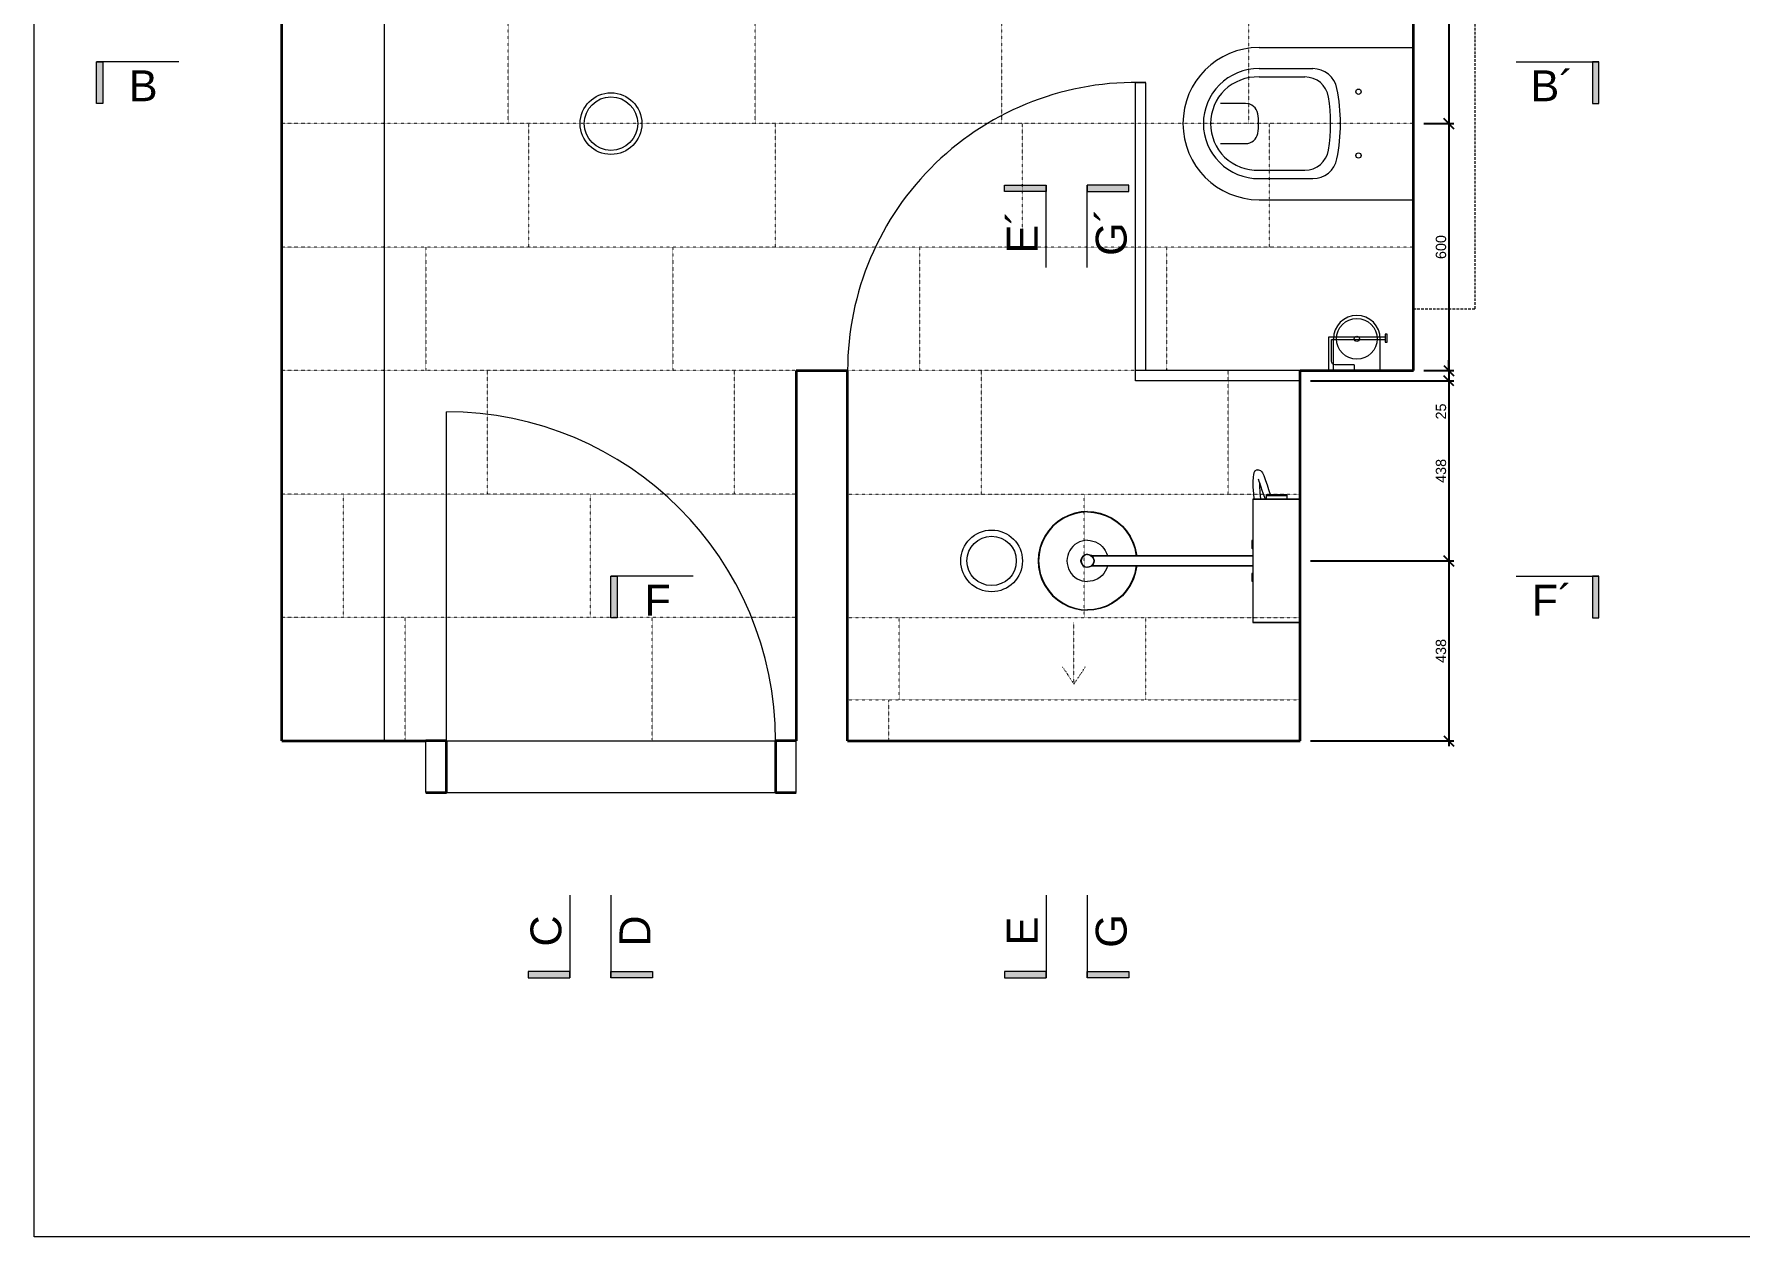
# Model space of a CAD drawing. Header units: millimetres. Extents: x 3767 to 22479, y 1034 to 12216.
# Drawn here: x 12050 to 16195, y 1034 to 3957 of the extents above; entities that cross this region are included whole.
import ezdxf
from ezdxf.enums import TextEntityAlignment as Align

# ---------------------------------------------------------------- set-up
doc = ezdxf.new("R2010")
doc.units = ezdxf.units.MM
doc.linetypes.add('TEČKOVANÁX2', pattern=[0.5, 0, -0.5])
doc.linetypes.add('ČÁRKOVANÁ2', pattern=[9.525, 6.35, -3.175])
for name, color, linetype, lineweight in [('3', 7, 'ČÁRKOVANÁ2', 0), ('dim', 4, 'Continuous', 0), ('door', 36, 'Continuous', 0), ('elevation', 7, 'Continuous', 13), ('equipments', 137, 'Continuous', 13), ('light', 30, 'Continuous', 0), ('note', 2, 'Continuous', 0), ('sanitary', 4, 'Continuous', 13), ('section', 5, 'Continuous', 35), ('tile', 177, 'TEČKOVANÁX2', 0)]:
    doc.layers.add(name, color=color, linetype=linetype, lineweight=lineweight)
doc.styles.add('ARIAL', font='arial.ttf')
doc.dimstyles.new('25', dxfattribs={"dimtxt": 25, "dimasz": 25, "dimexe": 12.5, "dimexo": 25, "dimgap": 6.25, "dimtad": 1, "dimdec": 0, "dimdsep": 46, "dimlunit": 6, "dimtxsty": 'ARIAL', "dimblk": 'OBLIQUE', "dimcen": 25, "dimdle": 12.5, "dimclrd": 256, "dimclre": 256, "dimclrt": 2, "dimadec": 0, "dimazin": 0, "dimtfac": 1, "dimtdec": 0, "dimtmove": 0, "dimatfit": 1, "dimldrblk": 'DOTSMALL', "dimfxl": 1, "dimtvp": 1, "dimtolj": 1, "dimtzin": 0, "dimarcsym": 0})

# ---------------------------------------------------------------- blocks, each defined once
blk = doc.blocks.new('A$C531B5C68')
at = {"layer": 'equipments'}
for p, q in [((-185, 0), (185, 0)), ((-185, -375), (-185, 0)), ((185, -375), (185, 0)), ((-133.6, -375), (-133.6, -244.7)), ((133.6, -375), (133.6, -244.7)), ((-113.4, -375), (-113.4, -263.7)), ((113.4, -375), (113.4, -263.7)), ((-48.8, -407.8), (-48.8, -469.1)), ((48.4, -469.1), (48.4, -407.8))]:
    blk.add_line(p, q, dxfattribs=at)
for centre in [(-77.5, -133.4), (77.5, -133.4)]:
    blk.add_circle(centre, 6.53, dxfattribs=at)
for centre, radius, start, end in [((-73.6, -244.7), 60, 101.3643, 180), ((-55.4, -263.7), 58, 99.1959, 180), ((0, -610.7), 433.4, 78.6357, 101.3643), ((0, -606.1), 404.9, 80.8017, 99.1959), ((55.4, -263.7), 58, 0, 80.8017), ((73.6, -244.7), 60, 0, 78.6357), ((0, -375), 185, 180, 0), ((0.6, -376.1), 134.2, 179.5225, 225.2088), ((6.2, -377.6), 119.7, 178.7784, 222.8738), ((-18.8, -407.8), 30, 100.298, 180), ((-0.2, -510), 133.9, 79.702, 100.298), ((18.4, -407.8), 30, 0, 79.702), ((-6.2, -377.6), 119.7, 317.1262, 1.2216), ((-0.6, -376.1), 134.2, 314.7912, 0.4775), ((0, -377.8), 132.6, 224.8806, 315.1194), ((0, -377.8), 115, 224.8806, 315.1194)]:
    blk.add_arc(centre, radius, start, end, dxfattribs=at)
blk = doc.blocks.new('light')
at = {"layer": 'light'}
for radius in [75, 65]:
    blk.add_circle((0, 0), radius, dxfattribs=at)
blk = doc.blocks.new('A$C17C846E5')
at = {"layer": 'equipments'}
for p, q in [((71.8, 522), (71.8, 637)), ((71.8, 627), (71.8, 637)), ((71.8, 627), (71.8, 637)), ((71.8, 637), (371.8, 637)), ((71.8, 637), (71.8, 522)), ((71.8, 637), (371.8, 637)), ((71.8, 637), (71.8, 627)), ((71.8, 579.5), (71.8, 627)), ((71.8, 579.5), (71.8, 627)), ((71.8, 604.5), (71.8, 627)), ((71.8, 627), (71.8, 579.5)), ((71.8, 627), (71.8, 579.5)), ((71.8, 627), (71.8, 604.5)), ((371.8, 637), (371.8, 522)), ((371.8, 522), (371.8, 637)), ((61.8, 604), (62.6, 604.5)), ((61.8, 603.9), (62.6, 604.5)), ((61.8, 603.3), (61.8, 604)), ((61.8, 604), (61.8, 603.3)), ((61.8, 603.9), (61.8, 603)), ((61.8, 603), (61.8, 603.9)), ((61.8, 603.3), (61.8, 601.4)), ((61.8, 601.4), (61.8, 603.3)), ((61.8, 603), (61.8, 600.6)), ((61.8, 600.6), (61.8, 603)), ((61.8, 598.3), (61.8, 601.4)), ((61.8, 601.4), (61.8, 598.3)), ((61.8, 600.6), (61.8, 596.7)), ((61.8, 596.7), (61.8, 600.6)), ((61.8, 598.3), (61.8, 594.2)), ((61.8, 594.2), (61.8, 598.3)), ((61.8, 596.7), (61.8, 591.6)), ((61.8, 591.6), (61.8, 596.7)), ((61.8, 589.5), (61.8, 594.2)), ((61.8, 594.2), (61.8, 589.5)), ((61.8, 591.6), (61.8, 585.8)), ((61.8, 585.8), (61.8, 591.6)), ((61.8, 589.5), (61.8, 584.5)), ((61.8, 584.5), (61.8, 589.5)), ((61.8, 585.8), (61.8, 579.5)), ((61.8, 579.5), (61.8, 585.8)), ((61.8, 579.5), (61.8, 584.5)), ((61.8, 584.5), (61.8, 579.5)), ((62.6, 603.6), (62.6, 604.5)), ((62.6, 604.5), (71.8, 604.5)), ((62.6, 604.5), (62.6, 603.6)), ((62.6, 603.6), (62.6, 601.2)), ((62.6, 601.2), (62.6, 603.6)), ((62.6, 601.2), (62.6, 597.2)), ((62.6, 597.2), (62.6, 601.2)), ((62.6, 597.2), (62.6, 591.9)), ((62.6, 591.9), (62.6, 597.2)), ((62.6, 591.9), (62.6, 585.9)), ((62.6, 585.9), (62.6, 591.9)), ((62.6, 585.9), (62.6, 579.5)), ((62.6, 579.5), (62.6, 585.9)), ((1.2, 537.7), (2.4, 540.4)), ((2.4, 540.4), (4.7, 542.6)), ((4.7, 542.6), (8.2, 545.2)), ((8.2, 545.2), (14.1, 548.2)), ((14.1, 548.2), (24, 551.8)), ((24, 551.8), (26.5, 552.7)), ((26.5, 552.7), (37.2, 556.2)), ((31.5, 537.8), (39.8, 540.5)), ((37.2, 556.2), (48.7, 560)), ((39.8, 540.5), (52, 544.5)), ((40.3, 537.9), (55.2, 538.9)), ((48.7, 560), (55.8, 562.6)), ((52, 544.5), (54.4, 545.3)), ((54.4, 545.3), (63.3, 548.6)), ((55.2, 538.9), (71.8, 540.4)), ((55.8, 562.6), (61.8, 565.2)), ((61.8, 574.8), (61.8, 579.5)), ((61.8, 579.5), (61.8, 574.8)), ((61.8, 573.2), (61.8, 579.5)), ((61.8, 579.5), (61.8, 573.2)), ((61.8, 570.7), (61.8, 574.8)), ((61.8, 574.8), (61.8, 570.7)), ((61.8, 567.4), (61.8, 573.2)), ((61.8, 573.2), (61.8, 567.4)), ((61.8, 567.6), (61.8, 570.7)), ((61.8, 570.7), (61.8, 567.6)), ((61.8, 565.7), (61.8, 567.6)), ((61.8, 567.6), (61.8, 565.7)), ((61.8, 562.3), (61.8, 567.4)), ((61.8, 567.4), (61.8, 562.3)), ((61.8, 565), (61.8, 565.7)), ((61.8, 565.7), (61.8, 565)), ((61.8, 558.4), (61.8, 562.3)), ((61.8, 562.3), (61.8, 558.4)), ((61.8, 556), (61.8, 558.4)), ((61.8, 558.4), (61.8, 556)), ((61.8, 556), (61.8, 555.1)), ((61.8, 555.1), (61.8, 556)), ((61.8, 555.1), (62.6, 554.5)), ((62.6, 579.5), (62.6, 573.1)), ((62.6, 573.1), (62.6, 579.5)), ((62.6, 567.1), (62.6, 573.1)), ((62.6, 573.1), (62.6, 567.1)), ((62.6, 561.8), (62.6, 567.1)), ((62.6, 567.1), (62.6, 561.8)), ((62.6, 557.8), (62.6, 561.8)), ((62.6, 561.8), (62.6, 557.8)), ((62.6, 555.4), (62.6, 557.8)), ((62.6, 557.8), (62.6, 555.4)), ((62.6, 555.4), (62.6, 554.5)), ((62.6, 554.5), (62.6, 555.4)), ((62.6, 554.5), (71.8, 554.5)), ((63.3, 548.6), (71.1, 551.9)), ((71.1, 551.9), (71.8, 552.3)), ((71.6, 554.5), (71.7, 554.5)), ((71.7, 554.5), (71.8, 554.5)), ((71.7, 554.5), (71.7, 554.5)), ((71.8, 532), (71.8, 579.5)), ((71.8, 532), (71.8, 579.5)), ((71.8, 579.5), (71.8, 532)), ((71.8, 579.5), (71.8, 532)), ((71.8, 532), (71.8, 554.5)), ((71.8, 554.5), (71.8, 532)), ((0.2, 532.6), (0.3, 535.7)), ((0.2, 532.6), (1.3, 529.7)), ((0.3, 535.7), (1.2, 537.7)), ((1.3, 529.7), (2.7, 528.1)), ((2.7, 528.1), (4.8, 526)), ((4.8, 526), (7.7, 524.6)), ((7.7, 524.6), (11.9, 523.3)), ((11.9, 523.3), (18.4, 522.4)), ((18.4, 522.4), (28.9, 522.1)), ((22.2, 534.4), (30.7, 537.5)), ((28.9, 522.1), (31.5, 522)), ((30.7, 537.5), (31.5, 537.8)), ((31.5, 537.8), (40.3, 537.9)), ((31.5, 522), (42.9, 522.1)), ((42.9, 522.1), (57.8, 523.2)), ((57.8, 523.2), (71.8, 524.4)), ((71.8, 522), (71.8, 532)), ((71.8, 522), (71.8, 532)), ((71.8, 532), (71.8, 522)), ((71.8, 532), (71.8, 522)), ((71.8, 522), (171.3, 522)), ((71.8, 522), (81.8, 522)), ((71.8, 522), (171.3, 522)), ((71.8, 522), (371.8, 522)), ((71.8, 522), (371.8, 522)), ((71.8, 522), (81.8, 522)), ((81.8, 522), (171.3, 522)), ((171.3, 522), (172.3, 519.5)), ((171.3, 522), (172.3, 519.5)), ((172.3, 519.5), (172.6, 519.5)), ((172.3, 519.5), (172.6, 519.5)), ((172.6, 519.5), (173.6, 519.5)), ((172.6, 519.5), (173.6, 519.5)), ((173.6, 519.5), (175.1, 519.5)), ((173.6, 519.5), (175.1, 519.5)), ((173.8, 519.5), (174.1, 519.5)), ((173.8, 519.5), (174.1, 519.5)), ((174.1, 519.5), (174.9, 519.5)), ((174.1, 519.5), (174.9, 519.5)), ((174.9, 519.5), (176.2, 519.5)), ((174.9, 519.5), (176.2, 519.5)), ((175.1, 519.5), (177.1, 519.5)), ((175.1, 519.5), (177.1, 519.5)), ((176.2, 519.5), (177.8, 519.5)), ((176.2, 519.5), (177.8, 519.5)), ((177.1, 519.5), (179.4, 519.5)), ((177.1, 519.5), (179.4, 519.5)), ((177.8, 519.5), (179.7, 519.5)), ((177.8, 519.5), (179.7, 519.5)), ((179.4, 519.5), (181.8, 519.5)), ((179.7, 519.5), (181.8, 519.5)), ((180.8, 519.5), (180.9, 519.5)), ((180.8, 519.5), (180.9, 519.5)), ((180.9, 519.5), (181.1, 519.5)), ((180.9, 519.5), (181.1, 519.5)), ((181.1, 519.5), (181.3, 519.5)), ((181.1, 519.5), (181.3, 519.5)), ((181.3, 519.5), (181.6, 519.5)), ((181.3, 519.5), (181.6, 519.5)), ((181.6, 519.5), (181.8, 519.5)), ((181.8, 519.5), (184.2, 519.5)), ((181.8, 519.5), (182, 519.5)), ((181.8, 519.5), (183.9, 519.5)), ((182, 519.5), (182.3, 519.5)), ((182.3, 519.5), (182.5, 519.5)), ((182.5, 519.5), (182.7, 519.5)), ((182.7, 519.5), (182.8, 519.5)), ((183.9, 519.5), (185.8, 519.5)), ((184.2, 519.5), (186.5, 519.5)), ((185.8, 519.5), (187.4, 519.5)), ((186.5, 519.5), (188.5, 519.5)), ((187.4, 519.5), (188.7, 519.5)), ((188.5, 519.5), (190, 519.5)), ((188.7, 519.5), (189.5, 519.5)), ((189.5, 519.5), (189.8, 519.5)), ((190, 519.5), (191, 519.5)), ((191, 519.5), (191.3, 519.5)), ((191.3, 519.5), (192.3, 522)), ((192.3, 522), (209.8, 522)), ((208.5, 522), (209, 522)), ((209, 522), (209.8, 522)), ((209.8, 130.3), (209.8, 522)), ((209.8, 522), (209.8, 130.3)), ((233.8, 130.3), (233.8, 522)), ((233.8, 522), (251.3, 522)), ((233.8, 522), (233.8, 130.3)), ((233.8, 522), (234.6, 522)), ((234.6, 522), (235.1, 522)), ((251.3, 522), (252.3, 519.5)), ((252.3, 519.5), (252.6, 519.5)), ((252.6, 519.5), (253.6, 519.5)), ((253.6, 519.5), (255.1, 519.5)), ((253.8, 519.5), (254.1, 519.5)), ((254.1, 519.5), (254.9, 519.5)), ((254.9, 519.5), (256.2, 519.5)), ((255.1, 519.5), (257.1, 519.5)), ((256.2, 519.5), (257.8, 519.5)), ((257.1, 519.5), (259.4, 519.5)), ((257.8, 519.5), (259.7, 519.5)), ((259.4, 519.5), (261.8, 519.5)), ((259.7, 519.5), (261.8, 519.5)), ((260.8, 519.5), (260.9, 519.5)), ((260.9, 519.5), (261.1, 519.5)), ((261.1, 519.5), (261.3, 519.5)), ((261.3, 519.5), (261.6, 519.5)), ((261.6, 519.5), (261.8, 519.5)), ((261.8, 519.5), (262, 519.5)), ((261.8, 519.5), (264.2, 519.5)), ((261.8, 519.5), (263.9, 519.5)), ((261.8, 519.5), (262, 519.5)), ((262, 519.5), (262.3, 519.5)), ((262, 519.5), (262.3, 519.5)), ((262.3, 519.5), (262.5, 519.5)), ((262.3, 519.5), (262.5, 519.5)), ((262.5, 519.5), (262.7, 519.5)), ((262.5, 519.5), (262.7, 519.5)), ((262.7, 519.5), (262.8, 519.5)), ((262.7, 519.5), (262.8, 519.5)), ((262.8, 519.5), (263.9, 519.5)), ((262.8, 519.5), (263.9, 519.5)), ((263.9, 519.5), (265.8, 519.5)), ((263.9, 519.5), (265.8, 519.5)), ((264.2, 519.5), (266.5, 519.5)), ((264.2, 519.5), (266.5, 519.5)), ((265.8, 519.5), (267.4, 519.5)), ((265.8, 519.5), (267.4, 519.5)), ((266.5, 519.5), (268.5, 519.5)), ((266.5, 519.5), (268.5, 519.5)), ((267.4, 519.5), (268.7, 519.5)), ((267.4, 519.5), (268.7, 519.5)), ((268.5, 519.5), (270, 519.5)), ((268.5, 519.5), (270, 519.5)), ((268.7, 519.5), (269.5, 519.5)), ((268.7, 519.5), (269.5, 519.5)), ((269.5, 519.5), (269.8, 519.5)), ((269.5, 519.5), (269.8, 519.5)), ((270, 519.5), (271, 519.5)), ((270, 519.5), (271, 519.5)), ((271, 519.5), (271.3, 519.5)), ((271, 519.5), (271.3, 519.5)), ((271.3, 519.5), (272.3, 522)), ((271.3, 519.5), (272.3, 522)), ((272.3, 522), (361.8, 522)), ((272.3, 522), (371.8, 522)), ((361.8, 522), (371.8, 522)), ((361.8, 522), (371.8, 522)), ((137.1, 204.7), (148.9, 215)), ((137.8, 204), (149.5, 214.2)), ((148.9, 215), (162.1, 223.9)), ((149.5, 214.2), (162.6, 223.1)), ((162.1, 223.9), (176, 230.6)), ((162.6, 223.1), (176.3, 229.7)), ((176, 230.6), (190.8, 235.7)), ((176.3, 229.7), (191.1, 234.7)), ((190.8, 235.7), (206.2, 238.8)), ((191.1, 234.7), (206.2, 237.8)), ((206.2, 238.8), (209.8, 239.1)), ((206.2, 237.8), (209.8, 238.1)), ((233.8, 239.1), (237.4, 238.8)), ((233.8, 238.1), (237.4, 237.8)), ((237.4, 238.8), (252.8, 235.7)), ((237.4, 237.8), (252.5, 234.7)), ((252.5, 234.7), (267.3, 229.7)), ((252.8, 235.7), (267.6, 230.6)), ((267.3, 229.7), (281, 223.1)), ((267.6, 230.6), (281.5, 223.9)), ((281, 223.1), (294.1, 214.2)), ((281.5, 223.9), (294.7, 215)), ((294.1, 214.2), (305.8, 204)), ((294.7, 215), (306.5, 204.7)), ((111.2, 165.8), (117.9, 179.7)), ((112.1, 165.5), (118.7, 179.2)), ((117.9, 179.7), (126.8, 192.9)), ((118.7, 179.2), (127.6, 192.3)), ((126.8, 192.9), (137.1, 204.7)), ((127.6, 192.3), (137.8, 204)), ((196.9, 163.3), (202.7, 166.1)), ((202.7, 166.1), (208.9, 168.2)), ((208.9, 168.2), (209.8, 168.4)), ((233.8, 168.4), (234.7, 168.2)), ((234.7, 168.2), (240.9, 166.1)), ((240.9, 166.1), (246.7, 163.3)), ((305.8, 204), (316, 192.3)), ((306.5, 204.7), (316.8, 192.9)), ((316, 192.3), (324.9, 179.2)), ((316.8, 192.9), (325.7, 179.7)), ((324.9, 179.2), (331.5, 165.5)), ((325.7, 179.7), (332.4, 165.8)), ((101.8, 120), (103, 135.6)), ((102.8, 120), (104, 135.6)), ((103, 135.6), (106.1, 151)), ((104, 135.6), (107.1, 150.7)), ((106.1, 151), (111.2, 165.8)), ((107.1, 150.7), (112.1, 165.5)), ((171.8, 120), (172.3, 126.5)), ((172.3, 126.5), (173.6, 132.9)), ((173.6, 132.9), (175.7, 139.1)), ((175.7, 139.1), (178.5, 144.9)), ((178.5, 144.9), (182.2, 150.4)), ((182.2, 150.4), (186.5, 155.3)), ((186.5, 155.3), (191.4, 159.6)), ((191.4, 159.6), (196.9, 163.3)), ((206.4, 123.5), (207.9, 127.9)), ((207, 124), (208.5, 127.6)), ((210.5, 131.3), (207.9, 127.9)), ((208.5, 127.6), (211, 130.8)), ((210.5, 131.3), (213.9, 133.9)), ((211, 130.8), (214.2, 133.3)), ((217.7, 135.4), (213.9, 133.9)), ((214.2, 133.3), (217.8, 134.8)), ((217.7, 135.4), (221.8, 136)), ((217.8, 134.8), (221.8, 135.4)), ((221.8, 136), (225.9, 135.4)), ((221.8, 135.4), (225.8, 134.8)), ((225.8, 134.8), (229.4, 133.3)), ((225.9, 135.4), (229.7, 133.9)), ((229.4, 133.3), (232.6, 130.8)), ((229.7, 133.9), (233.1, 131.3)), ((232.6, 130.8), (235.1, 127.6)), ((233.1, 131.3), (235.7, 127.9)), ((235.1, 127.6), (236.6, 124)), ((235.7, 127.9), (237.2, 123.5)), ((246.7, 163.3), (252.2, 159.6)), ((252.2, 159.6), (257.1, 155.3)), ((257.1, 155.3), (261.4, 150.4)), ((261.4, 150.4), (265.1, 144.9)), ((265.1, 144.9), (267.9, 139.1)), ((267.9, 139.1), (270, 132.9)), ((270, 132.9), (271.3, 126.5)), ((271.3, 126.5), (271.8, 120)), ((331.5, 165.5), (336.5, 150.7)), ((332.4, 165.8), (337.5, 151)), ((336.5, 150.7), (339.6, 135.6)), ((337.5, 151), (340.6, 135.6)), ((339.6, 135.6), (340.8, 120)), ((340.6, 135.6), (341.8, 120)), ((101.8, 120), (103, 104.4)), ((102.8, 120), (104, 104.4)), ((103, 104.4), (106.1, 89)), ((104, 104.4), (107.1, 89.3)), ((106.1, 89), (111.2, 74.2)), ((107.1, 89.3), (112.1, 74.5)), ((171.8, 120), (172.3, 113.5)), ((172.3, 113.5), (173.6, 107.1)), ((173.6, 107.1), (175.7, 100.9)), ((175.7, 100.9), (178.5, 95.1)), ((178.5, 95.1), (182.2, 89.6)), ((182.2, 89.6), (186.5, 84.7)), ((186.5, 84.7), (191.4, 80.4)), ((205.8, 120), (206.4, 123.5)), ((205.8, 120), (206.4, 116.5)), ((206.4, 116.5), (207.9, 112.1)), ((206.5, 120), (207, 124)), ((206.5, 120), (207, 116)), ((207, 116), (208.5, 112.4)), ((210.5, 108.7), (207.9, 112.1)), ((208.5, 112.4), (211, 109.2)), ((210.5, 108.7), (213.9, 106.1)), ((211, 109.2), (214.2, 106.7)), ((213.9, 106.1), (217.7, 104.6)), ((214.2, 106.7), (217.8, 105.2)), ((221.8, 104.1), (217.7, 104.6)), ((217.8, 105.2), (221.8, 104.6)), ((221.8, 104.6), (225.8, 105.2)), ((225.9, 104.6), (221.8, 104.1)), ((225.8, 105.2), (229.4, 106.7)), ((225.9, 104.6), (229.7, 106.1)), ((229.4, 106.7), (232.6, 109.2)), ((229.7, 106.1), (233.1, 108.7)), ((232.6, 109.2), (235.1, 112.4)), ((233.1, 108.7), (235.7, 112.1)), ((235.1, 112.4), (236.6, 116)), ((235.7, 112.1), (237.2, 116.5)), ((236.6, 124), (237.2, 120)), ((236.6, 116), (237.2, 120)), ((237.2, 123.5), (237.8, 120)), ((237.8, 120), (237.2, 116.5)), ((252.2, 80.4), (257.1, 84.7)), ((257.1, 84.7), (261.4, 89.6)), ((261.4, 89.6), (265.1, 95.1)), ((265.1, 95.1), (267.9, 100.9)), ((267.9, 100.9), (270, 107.1)), ((270, 107.1), (271.3, 113.5)), ((271.3, 113.5), (271.8, 120)), ((331.5, 74.5), (336.5, 89.3)), ((332.4, 74.2), (337.5, 89)), ((336.5, 89.3), (339.6, 104.4)), ((337.5, 89), (340.6, 104.4)), ((339.6, 104.4), (340.8, 120)), ((340.6, 104.4), (341.8, 120)), ((111.2, 74.2), (117.9, 60.3)), ((112.1, 74.5), (118.7, 60.8)), ((117.9, 60.3), (126.8, 47.1)), ((118.7, 60.8), (127.6, 47.7)), ((126.8, 47.1), (137.1, 35.3)), ((127.6, 47.7), (137.8, 36)), ((191.4, 80.4), (196.9, 76.7)), ((196.9, 76.7), (202.7, 73.9)), ((202.7, 73.9), (208.9, 71.8)), ((208.9, 71.8), (215.3, 70.5)), ((215.3, 70.5), (221.8, 70)), ((221.8, 70), (228.3, 70.5)), ((228.3, 70.5), (234.7, 71.8)), ((234.7, 71.8), (240.9, 73.9)), ((240.9, 73.9), (246.7, 76.7)), ((246.7, 76.7), (252.2, 80.4)), ((305.8, 36), (316, 47.7)), ((306.5, 35.3), (316.8, 47.1)), ((306.5, 35.3), (316.8, 47.1)), ((316, 47.7), (324.9, 60.8)), ((316.8, 47.1), (325.7, 60.3)), ((324.9, 60.8), (331.5, 74.5)), ((325.7, 60.3), (332.4, 74.2)), ((137.1, 35.3), (148.9, 25)), ((137.8, 36), (149.5, 25.8)), ((148.9, 25), (162.1, 16.1)), ((149.5, 25.8), (162.6, 16.9)), ((162.1, 16.1), (176, 9.4)), ((162.6, 16.9), (176.3, 10.3)), ((176, 9.4), (190.8, 4.3)), ((176, 9.4), (190.8, 4.3)), ((176.3, 10.3), (191.1, 5.3)), ((190.8, 4.3), (206.2, 1.2)), ((190.8, 4.3), (206.2, 1.2)), ((190.8, 4.3), (206.2, 1.2)), ((190.8, 4.3), (206.2, 1.2)), ((191.1, 5.3), (206.2, 2.2)), ((191.1, 5.3), (206.2, 2.2)), ((206.2, 2.2), (221.8, 1)), ((206.2, 1.2), (221.8, 0)), ((206.2, 1.2), (221.8, 0)), ((221.8, 1), (237.4, 2.2)), ((221.8, 0), (237.4, 1.2)), ((221.8, 0), (237.4, 1.2)), ((221.8, 0), (237.4, 1.2)), ((221.8, 0), (237.4, 1.2)), ((237.4, 2.2), (252.5, 5.3)), ((237.4, 2.2), (252.5, 5.3)), ((237.4, 2.2), (252.5, 5.3)), ((237.4, 1.2), (252.8, 4.3)), ((237.4, 1.2), (252.8, 4.3)), ((252.5, 5.3), (267.3, 10.3)), ((252.8, 4.3), (267.6, 9.4)), ((252.8, 4.3), (267.6, 9.4)), ((267.3, 10.3), (281, 16.9)), ((267.6, 9.4), (281.5, 16.1)), ((281, 16.9), (294.1, 25.8)), ((281.5, 16.1), (294.7, 25)), ((294.1, 25.8), (305.8, 36)), ((294.7, 25), (306.5, 35.3))]:
    blk.add_line(p, q, dxfattribs=at)
blk = doc.blocks.new('A$C0FD47D16')
at = {"layer": 'light'}
for radius in [50, 40]:
    blk.add_circle((0, 0), radius, dxfattribs=at)
blk = doc.blocks.new('wc acces')
at = {"layer": 'equipments', "linetype": 'Continuous', "lineweight": 0}
for p, q in [((-57, 0), (57, 0)), ((-57, 0), (-57, -77)), ((57, 0), (57, -77))]:
    blk.add_line(p, q, dxfattribs=at)
for radius in [49.6, 6.49]:
    blk.add_circle((0, -77), radius, dxfattribs=at)
blk.add_arc((0, -77), 57, 180, 0, dxfattribs=at)
blk = doc.blocks.new('wc acc3')
at = {"layer": 'sanitary', "linetype": 'Continuous', "lineweight": 0}
for p, q in [((62.2, 0), (0, 0)), ((0, 0), (0, -82)), ((62.2, -13.6), (62.2, 0)), ((6.8, -22.8), (6.8, -75.2)), ((62.2, -13.6), (15.1, -13.6)), ((0, -82), (136.9, -82)), ((6.8, -75.2), (136.9, -75.2)), ((136.9, -82), (136.9, -75.2))]:
    blk.add_line(p, q, dxfattribs=at)
blk.add_lwpolyline([(136.9, -69), (142, -69), (142, -88.1), (136.9, -88.1)], close=True, dxfattribs=at)
blk.add_arc((16.3, -23), 9.44, 96.8656, 178.8569, dxfattribs=at)
blk = doc.blocks.new('_Oblique')
at = {"color": 0, "linetype": 'ByBlock', "lineweight": -2}
blk.add_line((-0.5, -0.5), (0.5, 0.5), dxfattribs=at)
blk = doc.blocks.new('*D184')
at = {"layer": 'Defpoints', "color": 0, "transparency": 16777216}
for p in [(15401.9, 4939.4), (15401.9, 3739.4), (15488, 3739.4)]:
    blk.add_point(p, dxfattribs=at)
at = {"layer": 'dim', "lineweight": -2, "transparency": 16777216}
for p, q in [((15426.9, 4939.4), (15500.5, 4939.4)), ((15488, 4951.9), (15488, 3726.9)), ((15426.9, 3739.4), (15500.5, 3739.4))]:
    blk.add_line(p, q, dxfattribs=at)
at = {"layer": 'dim', "lineweight": -2, "transparency": 16777216, "xscale": 25, "yscale": 25, "zscale": 25}
for p, rotation in [((15488, 4939.4), 90), ((15488, 3739.4), 270)]:
    blk.add_blockref('_Oblique', p, dxfattribs=dict(at, rotation=rotation))
at = {"layer": 'dim', "color": 2, "transparency": 16777216, "insert": (15469, 4339.4), "char_height": 25, "attachment_point": 5, "rotation": 90, "style": 'ARIAL'}
blk.add_mtext('\\A1;1\xa0200', dxfattribs=at)
blk = doc.blocks.new('_DotSmall')
at = {"color": 0, "linetype": 'ByBlock', "const_width": 0.5}
blk.add_lwpolyline([(-0.0625, 0, 1), (0.0625, 0, 1)], format="xyb", close=True, dxfattribs=at)
blk = doc.blocks.new('*D185')
at = {"layer": 'Defpoints', "color": 0, "transparency": 16777216}
for p in [(15401.9, 3739.4), (15401.9, 3139.4), (15488, 3139.4)]:
    blk.add_point(p, dxfattribs=at)
at = {"layer": 'dim', "lineweight": -2, "transparency": 16777216}
for p, q in [((15426.9, 3739.4), (15500.5, 3739.4)), ((15488, 3751.9), (15488, 3126.9)), ((15426.9, 3139.4), (15500.5, 3139.4))]:
    blk.add_line(p, q, dxfattribs=at)
at = {"layer": 'dim', "lineweight": -2, "transparency": 16777216, "xscale": 25, "yscale": 25, "zscale": 25}
for p, rotation in [((15488, 3739.4), 90), ((15488, 3139.4), 270)]:
    blk.add_blockref('_Oblique', p, dxfattribs=dict(at, rotation=rotation))
at = {"layer": 'dim', "color": 2, "transparency": 16777216, "insert": (15469, 3439.4), "char_height": 25, "attachment_point": 5, "rotation": 90, "style": 'ARIAL'}
blk.add_mtext('\\A1;600', dxfattribs=at)
blk = doc.blocks.new('*D204')
at = {"layer": 'Defpoints', "color": 0, "transparency": 16777216}
for p in [(15126.9, 3114.4), (15401.9, 3139.4), (15488, 3114.4)]:
    blk.add_point(p, dxfattribs=at)
at = {"layer": 'dim', "lineweight": -2, "transparency": 16777216}
for p, q in [((15488, 3139.4), (15488, 3164.4)), ((15151.9, 3114.4), (15500.5, 3114.4)), ((15426.9, 3139.4), (15500.5, 3139.4)), ((15488, 3139.4), (15488, 3114.4)), ((15488, 3114.4), (15488, 3015.5))]:
    blk.add_line(p, q, dxfattribs=at)
at = {"layer": 'dim', "lineweight": -2, "transparency": 16777216, "xscale": 25, "yscale": 25, "zscale": 25}
for p, rotation in [((15488, 3139.4), 270), ((15488, 3114.4), 90)]:
    blk.add_blockref('_Oblique', p, dxfattribs=dict(at, rotation=rotation))
at = {"layer": 'dim', "color": 2, "transparency": 16777216, "insert": (15469, 3039.9), "char_height": 25, "attachment_point": 5, "rotation": 90, "style": 'ARIAL'}
blk.add_mtext('\\A1;25', dxfattribs=at)
blk = doc.blocks.new('*D205')
at = {"layer": 'Defpoints', "color": 0, "transparency": 16777216}
for p in [(15126.9, 3114.4), (15126.9, 2676.9), (15488, 2676.9)]:
    blk.add_point(p, dxfattribs=at)
at = {"layer": 'dim', "lineweight": -2, "transparency": 16777216}
for p, q in [((15151.9, 3114.4), (15500.5, 3114.4)), ((15488, 3126.9), (15488, 2664.4)), ((15151.9, 2676.9), (15500.5, 2676.9))]:
    blk.add_line(p, q, dxfattribs=at)
at = {"layer": 'dim', "lineweight": -2, "transparency": 16777216, "xscale": 25, "yscale": 25, "zscale": 25}
for p, rotation in [((15488, 3114.4), 90), ((15488, 2676.9), 270)]:
    blk.add_blockref('_Oblique', p, dxfattribs=dict(at, rotation=rotation))
at = {"layer": 'dim', "color": 2, "transparency": 16777216, "insert": (15469, 2895.6), "char_height": 25, "attachment_point": 5, "rotation": 90, "style": 'ARIAL'}
blk.add_mtext('\\A1;438', dxfattribs=at)
blk = doc.blocks.new('*D206')
at = {"layer": 'Defpoints', "color": 0, "transparency": 16777216}
for p in [(15126.9, 2676.9), (15126.9, 2239.4), (15488, 2239.4)]:
    blk.add_point(p, dxfattribs=at)
at = {"layer": 'dim', "lineweight": -2, "transparency": 16777216}
for p, q in [((15151.9, 2676.9), (15500.5, 2676.9)), ((15488, 2689.4), (15488, 2226.9)), ((15151.9, 2239.4), (15500.5, 2239.4))]:
    blk.add_line(p, q, dxfattribs=at)
at = {"layer": 'dim', "lineweight": -2, "transparency": 16777216, "xscale": 25, "yscale": 25, "zscale": 25}
for p, rotation in [((15488, 2676.9), 90), ((15488, 2239.4), 270)]:
    blk.add_blockref('_Oblique', p, dxfattribs=dict(at, rotation=rotation))
at = {"layer": 'dim', "color": 2, "transparency": 16777216, "insert": (15469, 2458.1), "char_height": 25, "attachment_point": 5, "rotation": 90, "style": 'ARIAL'}
blk.add_mtext('\\A1;438', dxfattribs=at)

msp = doc.modelspace()

# ---------------------------------------------------------------- hatches: boundary and pattern name
at = {"layer": 'note', "ltscale": 3}
for points in [[(12201.5, 3889.4), (12216.8, 3889.4), (12216.8, 3788.4), (12201.5, 3788.4)], [(15852.4, 3889.4), (15837.1, 3889.4), (15837.1, 3788.4), (15852.4, 3788.4)], [(14509.4, 3589.9), (14509.4, 3574.5), (14408.5, 3574.5), (14408.5, 3589.9)], [(14609.4, 3589.9), (14609.4, 3574.5), (14710.4, 3574.5), (14710.4, 3589.9)], [(13451.5, 2639.4), (13466.8, 2639.4), (13466.8, 2538.4), (13451.5, 2538.4)], [(15852.4, 2639.4), (15837.1, 2639.4), (15837.1, 2538.4), (15852.4, 2538.4)], [(13351.9, 1663.9), (13351.9, 1679.3), (13251, 1679.3), (13251, 1663.9)], [(13451.9, 1663.9), (13451.9, 1679.3), (13552.9, 1679.3), (13552.9, 1663.9)], [(14509.4, 1663.9), (14509.4, 1679.3), (14408.5, 1679.3), (14408.5, 1663.9)], [(14609.4, 1663.9), (14609.4, 1679.3), (14710.4, 1679.3), (14710.4, 1663.9)]]:
    msp.add_hatch(color=256, dxfattribs=at).paths.add_polyline_path(points)

# ---------------------------------------------------------------- linework, layer by layer
at = {"layer": '3'}
for p, q in [((15551.9, 3289.4), (15551.9, 4189.4)), ((15401.9, 3289.4), (15551.9, 3289.4))]:
    msp.add_line(p, q, dxfattribs=at)
at = {"layer": 'dim'}
msp.add_lwpolyline([(12050, 12216.3), (22479.1, 12216.3), (22479.1, 1034.3), (12050, 1034.3)], close=True, dxfattribs=at)
at = {"layer": 'door'}
for p, q in [((13001.9, 2114.4), (13001.9, 2239.4)), ((13901.9, 2114.4), (13901.9, 2239.4))]:
    msp.add_line(p, q, dxfattribs=at)
msp.add_lwpolyline([(13051.9, 2239.4), (13051.9, 3039.4)], dxfattribs=at)
msp.add_arc((13051.9, 2239.4), 800, 0, 90, dxfattribs=at)
at = {"layer": 'elevation'}
msp.add_line((13051.9, 2239.4), (13851.9, 2239.4), dxfattribs=at)
at = {"layer": 'equipments', "linetype": 'Continuous'}
for p, q in [((14726.9, 3114.4), (14726.9, 3838.9)), ((15126.9, 3139.4), (14726.9, 3139.4)), ((15126.9, 3114.4), (14726.9, 3114.4))]:
    msp.add_line(p, q, dxfattribs=at)
at = {"layer": 'equipments'}
msp.add_line((14751.9, 3838.9), (14726.9, 3838.9), dxfattribs=at)
at = {"layer": 'equipments', "linetype": 'TEČKOVANÁX2'}
msp.add_line((14726.9, 3139.4), (14026.9, 3139.4), dxfattribs=at)
at = {"layer": 'equipments', "color": 4, "linetype": 'TEČKOVANÁX2'}
for p, q in [((14576.9, 2377.6), (14576.9, 2527.6)), ((14549.2, 2419.2), (14576.9, 2377.6)), ((14576.9, 2377.6), (14604.7, 2419.2)), ((14026.9, 2339.4), (15126.9, 2339.4)), ((14126.9, 2239.4), (14126.9, 2339.4))]:
    msp.add_line(p, q, dxfattribs=at)
at = {"layer": 'equipments'}
msp.add_lwpolyline([(12651.9, 2239.4), (12901.9, 2239.4), (12901.9, 4039.4), (12651.9, 4039.4)], close=True, dxfattribs=at)
at = {"layer": 'equipments', "linetype": 'Continuous'}
msp.add_lwpolyline([(14751.9, 3139.4), (14751.9, 3838.9)], dxfattribs=at)
at = {"layer": 'equipments'}
msp.add_arc((14726.9, 3139.4), 700, 87.9533, 180, dxfattribs=at)
at = {"layer": 'light'}
for p, q in [((12901.9, 2239.4), (12901.9, 4039.4)), ((13051.9, 2239.4), (13851.9, 2239.4)), ((13051.9, 2114.4), (13851.9, 2114.4))]:
    msp.add_line(p, q, dxfattribs=at)
at = {"layer": 'note', "ltscale": 3}
for points in [[(12201.5, 3889.4), (12216.8, 3889.4), (12216.8, 3788.4), (12201.5, 3788.4)], [(15852.4, 3889.4), (15837.1, 3889.4), (15837.1, 3788.4), (15852.4, 3788.4)], [(14509.4, 3589.9), (14509.4, 3574.5), (14408.5, 3574.5), (14408.5, 3589.9)], [(14609.4, 3589.9), (14609.4, 3574.5), (14710.4, 3574.5), (14710.4, 3589.9)], [(13451.5, 2639.4), (13466.8, 2639.4), (13466.8, 2538.4), (13451.5, 2538.4)], [(15852.4, 2639.4), (15837.1, 2639.4), (15837.1, 2538.4), (15852.4, 2538.4)], [(13351.9, 1663.9), (13351.9, 1679.3), (13251, 1679.3), (13251, 1663.9)], [(13451.9, 1663.9), (13451.9, 1679.3), (13552.9, 1679.3), (13552.9, 1663.9)], [(14509.4, 1663.9), (14509.4, 1679.3), (14408.5, 1679.3), (14408.5, 1663.9)], [(14609.4, 1663.9), (14609.4, 1679.3), (14710.4, 1679.3), (14710.4, 1663.9)]]:
    msp.add_lwpolyline(points, close=True, dxfattribs=at)
for points in [[(12401.9, 3889.4), (12201.5, 3889.4)], [(15651.9, 3889.4), (15852.4, 3889.4)], [(14509.4, 3389.4), (14509.4, 3589.9)], [(14609.4, 3389.4), (14609.4, 3589.9)], [(13651.9, 2639.4), (13451.5, 2639.4)], [(15651.9, 2639.4), (15852.4, 2639.4)], [(13351.9, 1864.4), (13351.9, 1663.9)], [(13451.9, 1864.4), (13451.9, 1663.9)], [(14509.4, 1864.4), (14509.4, 1663.9)], [(14609.4, 1864.4), (14609.4, 1663.9)]]:
    msp.add_lwpolyline(points, dxfattribs=at)
at = {"layer": 'section', "linetype": 'Continuous'}
for p, q in [((15401.9, 3139.4), (15401.9, 6864.4)), ((13901.9, 3139.4), (14026.9, 3139.4)), ((13901.9, 3139.4), (13901.9, 2239.4)), ((14026.9, 2239.4), (14026.9, 3139.4)), ((15126.9, 3139.4), (15401.9, 3139.4)), ((15126.9, 2239.4), (15126.9, 3139.4))]:
    msp.add_line(p, q, dxfattribs=at)
at = {"layer": 'section'}
for p, q in [((12651.9, 2239.4), (12651.9, 4039.4)), ((12651.9, 2239.4), (13001.9, 2239.4)), ((13051.9, 2239.4), (13001.9, 2239.4)), ((13051.9, 2114.4), (13051.9, 2239.4)), ((13901.9, 2239.4), (13851.9, 2239.4)), ((13851.9, 2239.4), (13851.9, 2114.4)), ((14026.9, 2239.4), (15126.9, 2239.4)), ((13001.9, 2114.4), (13051.9, 2114.4)), ((13851.9, 2114.4), (13901.9, 2114.4))]:
    msp.add_line(p, q, dxfattribs=at)
at = {"layer": 'tile'}
for p, q in [((13201.9, 3739.4), (13201.9, 4039.4)), ((13801.9, 3739.4), (13801.9, 4039.4)), ((14401.9, 3739.4), (14401.9, 4039.4)), ((15001.9, 3739.4), (15001.9, 4039.4)), ((15401.9, 3739.4), (12651.9, 3739.4)), ((13251.9, 3439.4), (13251.9, 3739.4)), ((13851.9, 3439.4), (13851.9, 3739.4)), ((14451.9, 3439.4), (14451.9, 3739.4)), ((15051.9, 3439.4), (15051.9, 3739.4)), ((15401.9, 3439.4), (12651.9, 3439.4)), ((13001.9, 3439.4), (13001.9, 3139.4)), ((13601.9, 3439.4), (13601.9, 3139.4)), ((14201.9, 3439.4), (14201.9, 3139.4)), ((14801.9, 3439.4), (14801.9, 3139.4)), ((13901.9, 3139.4), (12651.9, 3139.4)), ((13151.9, 2839.4), (13151.9, 3139.4)), ((13751.9, 2839.4), (13751.9, 3139.4)), ((14351.9, 2839.4), (14351.9, 3139.4)), ((14951.9, 2839.4), (14951.9, 3139.4)), ((13901.9, 2839.4), (12651.9, 2839.4)), ((12801.9, 2539.4), (12801.9, 2839.4)), ((13401.9, 2539.4), (13401.9, 2839.4)), ((14026.9, 2839.4), (15126.9, 2839.4)), ((14601.9, 2539.4), (14601.9, 2839.4)), ((13901.9, 2539.4), (12651.9, 2539.4)), ((12951.9, 2239.4), (12951.9, 2539.4)), ((13551.9, 2239.4), (13551.9, 2539.4)), ((14026.9, 2539.4), (15126.9, 2539.4)), ((14151.9, 2339.4), (14151.9, 2539.4)), ((14751.9, 2339.4), (14751.9, 2539.4))]:
    msp.add_line(p, q, dxfattribs=at)

# ---------------------------------------------------------------- block references
at = {"layer": 'equipments'}
for name, p, rotation in [('A$C531B5C68', (15401.9, 3739.4), 270), ('wc acces', (15264.4, 3139.4), 180), ('A$C17C846E5', (14489.9, 2898.7), 270)]:
    msp.add_blockref(name, p, dxfattribs=dict(at, rotation=rotation))
at = {"layer": 'equipments', "xscale": -1, "rotation": 180}
msp.add_blockref('wc acc3', (15196, 3139.4), dxfattribs=at)
at = {"layer": 'light'}
msp.add_blockref('light', (13451.9, 3739.4), dxfattribs=at)
at = {"layer": 'light', "xscale": 1.5, "yscale": 1.5, "zscale": 1.5}
msp.add_blockref('A$C0FD47D16', (14376.9, 2676.9), dxfattribs=at)

# ---------------------------------------------------------------- texts
at = {"layer": 'note', "style": 'ARIAL'}
for s, p in [('B', (12315.1, 3831.3)), ('B´', (15738.8, 3831.3)), ('F', (13565.1, 2581.3)), ('F´', (15738.8, 2581.3))]:
    msp.add_text(s, height=75, dxfattribs=at).set_placement(p, align=Align.MIDDLE_CENTER)
for s, p in [('G´', (14667.5, 3476.2)), ('E´', (14451.3, 3476.2)), ('C', (13293.8, 1777.5)), ('D', (13510, 1777.5)), ('E', (14451.3, 1777.5)), ('G', (14667.5, 1777.5))]:
    msp.add_text(s, height=75, rotation=90, dxfattribs=at).set_placement(p, align=Align.MIDDLE_CENTER)

# ---------------------------------------------------------------- dimensions: what is measured, and where the dimension line sits
at = {"layer": 'dim'}
for base, p1, p2, picture, middle in [((15488, 3739.4), (15401.9, 4939.4), (15401.9, 3739.4), '*D184', (15469, 4339.4)), ((15488, 3114.4), (15401.9, 3139.4), (15126.9, 3114.4), '*D204', (15469, 3039.9))]:
    dim = msp.add_linear_dim(base=base, p1=p1, p2=p2, angle=90, dimstyle='25', dxfattribs=at)
    dim.commit()
    dim.dimension.update_dxf_attribs({"geometry": picture, "text_midpoint": middle})
for base, p1, p2, picture, middle in [((15488, 3139.4), (15401.9, 3739.4), (15401.9, 3139.4), '*D185', (15469, 3439.4)), ((15487.97887, 2676.8802772), (15126.9311372, 3114.3802772), (15126.9311372, 2676.8802772), '*D205', (15468.9560187, 2895.6302772)), ((15487.97887, 2239.3802772), (15126.9311372, 2676.8802772), (15126.9311372, 2239.3802772), '*D206', (15468.9560187, 2458.1302772))]:
    dim = msp.add_linear_dim(base=base, p1=p1, p2=p2, angle=90, dimstyle='25', override={"dimtmove": 1}, dxfattribs=at)
    dim.commit()
    dim.dimension.update_dxf_attribs({"geometry": picture, "text_midpoint": middle})

doc.saveas('drawing.dxf')
